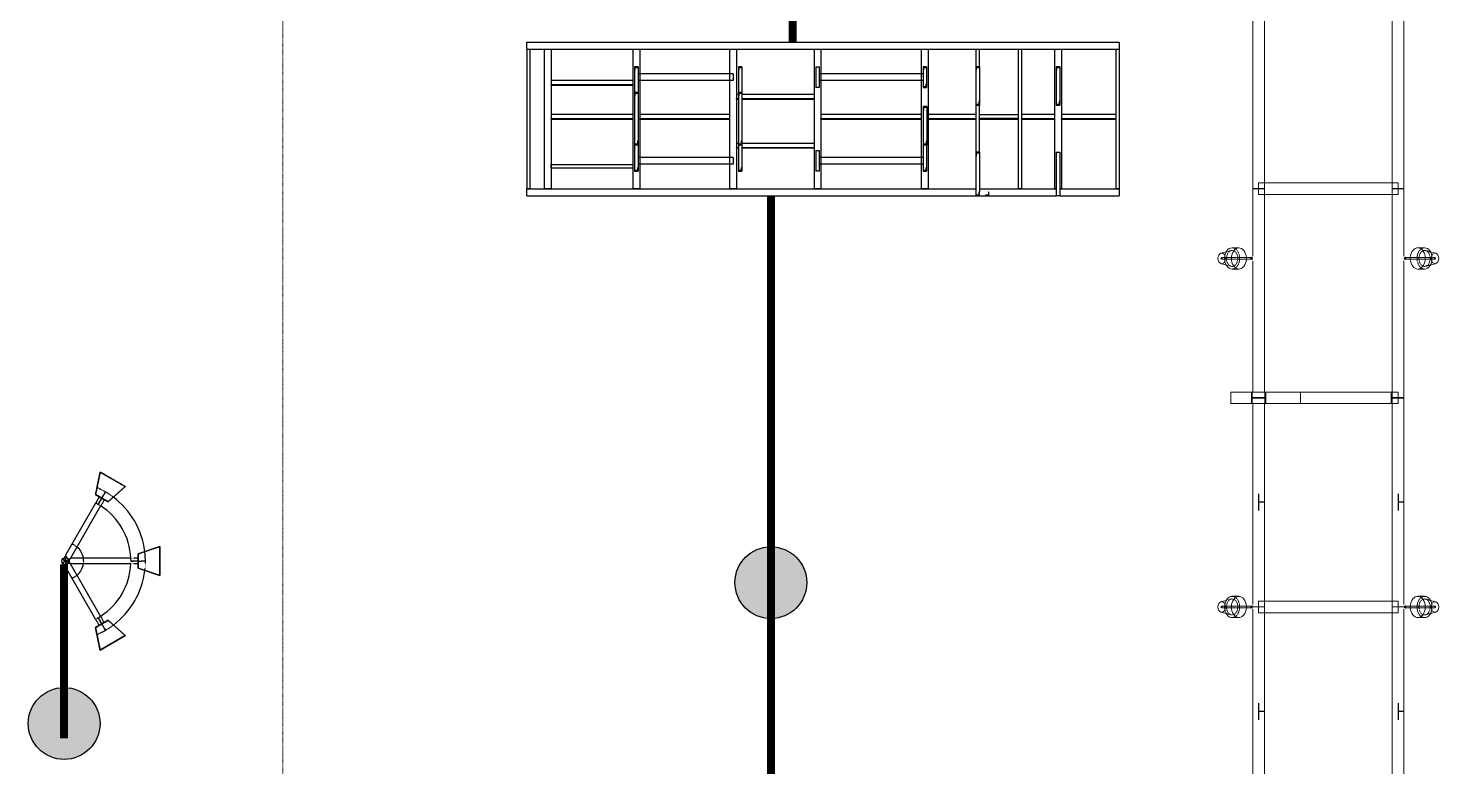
# Model space of a CAD drawing. Header units: inches. Extents: x 19 to 654008, y 34 to 210034.
# Drawn here: x 128166 to 147594, y 141500 to 151671 of the extents above; entities that cross this region are included whole.
import ezdxf

# ---------------------------------------------------------------- set-up
doc = ezdxf.new("R2010")
doc.units = ezdxf.units.IN
doc.header["$MEASUREMENT"] = 0
for name, pattern in [('CABLEROUTEALL-EMBED 1_DWG$0$HIDDEN2', [0.1875, 0.125, -0.0625]), ('DIVIDE2', [0.625, 0.25, -0.125, 0, -0.125, 0, -0.125]), ('LIGHTINGLAYOUTPROGRESSUNIT-EMBED 1_DWG$0$HIDDEN2', [0.1875, 0.125, -0.0625])]:
    doc.linetypes.add(name, pattern=pattern)
for name, color, linetype in [('CABLEROUTEALL-EMBED 1_DWG$0$DwgTemplate', 7, 'Continuous'), ('照明平面设备层', 1, 'Continuous'), ('电气-接地设计-接地线', 3, '接地线')]:
    doc.layers.add(name, color=color, linetype=linetype)
for name, color, linetype, lineweight in [('Layout', 6, 'Continuous', 20), ('Pipe Rack Lighting', 1, 'Continuous', 5), ('REV.C CLOUD', 2, 'Continuous', 20)]:
    doc.layers.add(name, color=color, linetype=linetype, lineweight=lineweight)
doc.styles.add('EESLTYPE', font='TXT.shx')
doc.linetypes.add('接地线', pattern='A,500,["/",EESLTYPE,S=200,R=0,X=0,Y=-100],-200,60,-200', length=960)

# ---------------------------------------------------------------- blocks, each defined once
blk = doc.blocks.new('Tower Light Type 2')
at = {"layer": '照明平面设备层', "color": 1, "linetype": 'CABLEROUTEALL-EMBED 1_DWG$0$HIDDEN2'}
for p, q in [((-401, 2598), (399, 2598)), ((399, 2598), (-401, 2598)), ((-201, 1998), (-401, 2598)), ((-201, 1998), (-401, 2598)), ((399, 2598), (199, 1998)), ((399, 2598), (199, 1998)), ((199, 1998), (-201, 1998)), ((-201, 1998), (199, 1998)), ((80, 2000), (-80, 2000)), ((-80, 2000), (0, 2000)), ((80, 2000), (-80, 2000)), ((-80, 2000), (0, 2000)), ((-80, 2000), (-80, 1798)), ((0, 2200), (0, 1998)), ((0, 1800), (0, 2200)), ((0, 2200), (0, 1998)), ((0, 1800), (0, 2200)), ((0, 2000), (80, 2000)), ((0, 2000), (80, 2000)), ((80, 2000), (80, 1798)), ((-2452, 954), (-2052, 1646)), ((-2052, 1646), (-2452, 954)), ((-2052, 1646), (-1632, 1173)), ((-2052, 1646), (-1632, 1173)), ((0, 1817), (0, 1800)), ((0, 1817), (0, 1800)), ((1632, 1173), (2052, 1646)), ((1632, 1173), (2052, 1646)), ((2052, 1646), (2452, 954)), ((2452, 954), (2052, 1646)), ((-1632, 1173), (-1832, 827)), ((-1832, 827), (-1632, 1173)), ((1832, 827), (1632, 1173)), ((1632, 1173), (1832, 827)), ((-1832, 827), (-2452, 954)), ((-1832, 827), (-2452, 954)), ((-1732, 1000), (-1905, 1100)), ((-1905, 1100), (-1732, 1000)), ((-1732, 1000), (-1905, 1100)), ((-1905, 1100), (-1732, 1000)), ((-1692, 1069), (-1772, 931)), ((-1692, 1069), (-1772, 931)), ((-1772, 931), (-1597, 830)), ((-1732, 1000), (-1559, 900)), ((-1732, 1000), (-1559, 900)), ((-1692, 1069), (-1517, 968)), ((-1559, 900), (-1573, 908)), ((-1559, 900), (-1573, 908)), ((1692, 1069), (1517, 968)), ((1559, 900), (1905, 1100)), ((1559, 900), (1905, 1100)), ((1573, 908), (1559, 900)), ((1573, 908), (1559, 900)), ((1772, 931), (1597, 830)), ((1692, 1069), (1772, 931)), ((1692, 1069), (1772, 931)), ((1905, 1100), (1732, 1000)), ((1905, 1100), (1732, 1000)), ((2452, 954), (1832, 827)), ((2452, 954), (1832, 827)), ((-160, 0), (-40, 69)), ((-160, 0), (-40, -69)), ((-80, 139), (40, 69)), ((-80, 139), (-80, 0)), ((80, 0), (-80, 0)), ((-80, 0), (0, 0)), ((0, 0), (-80, 0)), ((-80, 0), (80, 0)), ((80, 139), (-40, 69)), ((40, 69), (-40, -69)), ((-40, -69), (40, 69)), ((40, -69), (-40, 69)), ((-40, 69), (0, 0)), ((0, 0), (-40, 69)), ((-40, 69), (40, -69)), ((-40, -69), (0, 0)), ((0, 0), (-40, -69)), ((0, 0), (40, 69)), ((40, 69), (0, 0)), ((0, 0), (80, 0)), ((80, 0), (0, 0)), ((0, 0), (40, -69)), ((40, -69), (0, 0)), ((160, 0), (40, 69)), ((160, 0), (40, -69)), ((80, 139), (80, 0))]:
    blk.add_line(p, q, dxfattribs=at)
at = {"layer": '照明平面设备层', "color": 1, "linetype": 'Continuous'}
for p, q in [((399, 2598), (-401, 2598)), ((-401, 2598), (399, 2598)), ((-401, 2598), (-201, 1998)), ((-401, 2598), (-201, 1998)), ((199, 1998), (399, 2598)), ((399, 2598), (199, 1998)), ((-201, 1998), (199, 1998)), ((199, 1998), (-201, 1998)), ((0, 1998), (0, 1817)), ((0, 1998), (0, 1817)), ((-2052, 1646), (-2452, 954)), ((-2452, 954), (-2052, 1646)), ((-1632, 1173), (-2052, 1646)), ((-2052, 1646), (-1632, 1173)), ((-80, 1798), (-80, 139)), ((80, 1798), (80, 139)), ((2052, 1646), (1632, 1173)), ((2052, 1646), (1632, 1173)), ((2452, 954), (2052, 1646)), ((2052, 1646), (2452, 954)), ((-1832, 827), (-1632, 1173)), ((-1632, 1173), (-1832, 827)), ((1632, 1173), (1832, 827)), ((1832, 827), (1632, 1173)), ((-2452, 954), (-1832, 827)), ((-2452, 954), (-1832, 827)), ((-1573, 908), (-1732, 1000)), ((-1573, 908), (-1732, 1000)), ((-1597, 830), (-160, 0)), ((-1517, 968), (-80, 139)), ((1517, 968), (80, 139)), ((1597, 830), (160, 0)), ((1732, 1000), (1573, 908)), ((1732, 1000), (1573, 908)), ((1832, 827), (2452, 954)), ((2452, 954), (1832, 827))]:
    blk.add_line(p, q, dxfattribs=at)
blk.add_circle((0, 0), 100, dxfattribs=at)
blk.add_circle((0, 0), 100, dxfattribs=at)
for radius, start, end in [(2200, 96.8607, 143.1743), (2200, 36.8257, 83.1804), (1800, 92.5473, 147.4527), (1800, 32.5473, 87.4527), (500, 99.2069, 140.7931), (500, 99.2069, 140.7931), (500, 39.2069, 80.7931), (500, 39.2069, 80.7931)]:
    blk.add_arc((0, 0), radius, start, end, dxfattribs=at)
at = {"layer": '照明平面设备层', "color": 1, "linetype": 'CABLEROUTEALL-EMBED 1_DWG$0$HIDDEN2'}
for radius, start, end in [(2200, 90, 96.8607), (2200, 83.1804, 90), (1800, 90, 92.5473), (1800, 87.4527, 90), (2200, 143.1743, 150), (2200, 30, 36.8257), (2200, 150, 156.8257), (1800, 150, 152.5473), (1800, 147.4527, 150), (1800, 30, 32.5473), (1800, 27.4527, 30), (2200, 23.1743, 30), (500, 80.7931, 99.2069), (500, 80.7931, 99.2069), (500, 140.7931, 159.2069), (500, 140.7931, 159.2069), (500, 20.7931, 39.2069), (500, 20.7931, 39.2069)]:
    blk.add_arc((0, 0), radius, start, end, dxfattribs=at)
blk = doc.blocks.new('PTJD2')
at = {"linetype": 'Continuous'}
blk.add_hatch(color=0, dxfattribs=at).paths.add_polyline_path([(150, 0, 1), (-150, 0, 1)])
at = {"color": 0, "linetype": 'Continuous'}
blk.add_circle((0, 0), 150, dxfattribs=at)

msp = doc.modelspace()

# ---------------------------------------------------------------- linework, layer by layer
at = {"layer": 'CABLEROUTEALL-EMBED 1_DWG$0$DwgTemplate', "color": 252, "linetype": 'Continuous'}
for p, q in [((135034, 151381), (135034, 151477)), ((135034, 151477), (143193, 151477)), ((135034, 151381), (135034, 149461)), ((135034, 151381), (135080, 151381)), ((135034, 151381), (143193, 151381)), ((135080, 149461), (135080, 151381)), ((135274, 151381), (135274, 149461)), ((135274, 151381), (135370, 151381)), ((135370, 151381), (135370, 149461)), ((136493, 151381), (136493, 149461)), ((136493, 151381), (136589, 151381)), ((136589, 151381), (136589, 149461)), ((137827, 151381), (137923, 151381)), ((137827, 151381), (137827, 149461)), ((137923, 151381), (137923, 149461)), ((138989, 151381), (139085, 151381)), ((138989, 151381), (138989, 149461)), ((139085, 151381), (139085, 149461)), ((140467, 151381), (140563, 151381)), ((140467, 151381), (140467, 149461)), ((140563, 151381), (140563, 149461)), ((141216, 151381), (141262, 151381)), ((141216, 151381), (141216, 149461)), ((141262, 151381), (141262, 151141)), ((141801, 151381), (141801, 149461)), ((141801, 151381), (141847, 151381)), ((141847, 151381), (141847, 149461)), ((142300, 151381), (142300, 149461)), ((142300, 151381), (142396, 151381)), ((142396, 151381), (142396, 149461)), ((143147, 151381), (143193, 151381)), ((143147, 151381), (143147, 149461)), ((143193, 151477), (143193, 151381)), ((143193, 151381), (143193, 149461)), ((136517, 151141), (136565, 151141)), ((136517, 151141), (136517, 150765)), ((136517, 151141), (136517, 151092)), ((136565, 151141), (136517, 151141)), ((136517, 151092), (136526, 151092)), ((136526, 151092), (136526, 151131)), ((136526, 151131), (136565, 151131)), ((136565, 151141), (136565, 150785)), ((136565, 151131), (136565, 151141)), ((137875, 151045), (136565, 151045)), ((137875, 151045), (137875, 150949)), ((137996, 151141), (137947, 151141)), ((137947, 151141), (137947, 151092)), ((137947, 151141), (137947, 150753)), ((137947, 151141), (137996, 151141)), ((137947, 151092), (137956, 151092)), ((137956, 151092), (137956, 151131)), ((137956, 151131), (137996, 151131)), ((137996, 151131), (137996, 151141)), ((137996, 151141), (137996, 150785)), ((139012, 151141), (139012, 150853)), ((139012, 151141), (139061, 151141)), ((139012, 151141), (139012, 151092)), ((139012, 151141), (139012, 151141)), ((139012, 151092), (139012, 151092)), ((139061, 151141), (139061, 150853)), ((140491, 151045), (139061, 151045)), ((140491, 151141), (140491, 150853)), ((140491, 151141), (140539, 151141)), ((140491, 151141), (140491, 151092)), ((140539, 151141), (140491, 151141)), ((140491, 151092), (140500, 151092)), ((140500, 151092), (140500, 151131)), ((140500, 151131), (140539, 151131)), ((140539, 151141), (140539, 150853)), ((140539, 151131), (140539, 151141)), ((141220, 151141), (141269, 151141)), ((141220, 151141), (141220, 150613)), ((141220, 151141), (141220, 151092)), ((141269, 151141), (141220, 151141)), ((141220, 151092), (141229, 151092)), ((141229, 151131), (141269, 151131)), ((141229, 151092), (141229, 151131)), ((141269, 151141), (141269, 150613)), ((141269, 151131), (141269, 151141)), ((142324, 151141), (142324, 151092)), ((142373, 151141), (142324, 151141)), ((142324, 151141), (142324, 150613)), ((142324, 151141), (142373, 151141)), ((142324, 151092), (142333, 151092)), ((142333, 151131), (142373, 151131)), ((142333, 151092), (142333, 151131)), ((142373, 151131), (142373, 151141)), ((142373, 151141), (142373, 150613)), ((136493, 150949), (135370, 150949)), ((135370, 150894), (136493, 150894)), ((135370, 150888), (135370, 150894)), ((135370, 150888), (136493, 150888)), ((136493, 150894), (136493, 150888)), ((136518, 150765), (136517, 150765)), ((136518, 150785), (136567, 150785)), ((136518, 150785), (136518, 150066)), ((136518, 150785), (136518, 150737)), ((136567, 150785), (136518, 150785)), ((136527, 150737), (136527, 150776)), ((136527, 150776), (136567, 150776)), ((137875, 150949), (136565, 150949)), ((136567, 150785), (136567, 150066)), ((136567, 150776), (136567, 150785)), ((137997, 150785), (137948, 150785)), ((137948, 150785), (137948, 150737)), ((137948, 150785), (137997, 150785)), ((137948, 150785), (137948, 150066)), ((137957, 150737), (137957, 150776)), ((137957, 150776), (137997, 150776)), ((137997, 150776), (137997, 150785)), ((137997, 150785), (137997, 150066)), ((139061, 150853), (139012, 150853)), ((140491, 150949), (139061, 150949)), ((140491, 150862), (140491, 150853)), ((140530, 150862), (140491, 150862)), ((140539, 150853), (140491, 150853)), ((140491, 150853), (140539, 150853)), ((140530, 150901), (140530, 150862)), ((140539, 150901), (140530, 150901)), ((140539, 150853), (140539, 150901)), ((136518, 150737), (136527, 150737)), ((137947, 150757), (137923, 150757)), ((137923, 150702), (137948, 150702)), ((137923, 150696), (137923, 150702)), ((137923, 150696), (137948, 150696)), ((137948, 150753), (137947, 150753)), ((137948, 150737), (137957, 150737)), ((138989, 150757), (137997, 150757)), ((137997, 150702), (138989, 150702)), ((137997, 150696), (138989, 150696)), ((138989, 150702), (138989, 150696)), ((140492, 150594), (140541, 150594)), ((140492, 150594), (140492, 150066)), ((140541, 150594), (140492, 150594)), ((140492, 150594), (140492, 150545)), ((140501, 150545), (140501, 150585)), ((140501, 150585), (140541, 150585)), ((140541, 150594), (140541, 150066)), ((140541, 150585), (140541, 150594)), ((141260, 150622), (141220, 150622)), ((141220, 150622), (141220, 150613)), ((141269, 150613), (141220, 150613)), ((141220, 150613), (141269, 150613)), ((141260, 150661), (141260, 150622)), ((141269, 150661), (141260, 150661)), ((141262, 150613), (141262, 149963)), ((141269, 150613), (141269, 150661)), ((142324, 150622), (142324, 150613)), ((142364, 150622), (142324, 150622)), ((142324, 150613), (142373, 150613)), ((142373, 150613), (142324, 150613)), ((142364, 150661), (142364, 150622)), ((142373, 150661), (142364, 150661)), ((142373, 150613), (142373, 150661)), ((136493, 150481), (135370, 150481)), ((135370, 150421), (135370, 150426)), ((135370, 150426), (136493, 150426)), ((135370, 150421), (136493, 150421)), ((136493, 150426), (136493, 150421)), ((137827, 150481), (136589, 150481)), ((136589, 150421), (136589, 150426)), ((136589, 150426), (137827, 150426)), ((136589, 150421), (137827, 150421)), ((137827, 150426), (137827, 150421)), ((140467, 150481), (139085, 150481)), ((139085, 150426), (140467, 150426)), ((139085, 150421), (139085, 150426)), ((139085, 150421), (140467, 150421)), ((140467, 150426), (140467, 150421)), ((140492, 150545), (140501, 150545)), ((141216, 150481), (140563, 150481)), ((140563, 150426), (141216, 150426)), ((140563, 150421), (140563, 150426)), ((140563, 150421), (141216, 150421)), ((141216, 150421), (141216, 150426)), ((141262, 150481), (141801, 150481)), ((141262, 150421), (141262, 150426)), ((141801, 150426), (141262, 150426)), ((141262, 150421), (141801, 150421)), ((141801, 150421), (141801, 150426)), ((142300, 150481), (141847, 150481)), ((141847, 150426), (142300, 150426)), ((141847, 150421), (141847, 150426)), ((141847, 150421), (142300, 150421)), ((142300, 150426), (142300, 150421)), ((143147, 150481), (142396, 150481)), ((142396, 150421), (142396, 150426)), ((142396, 150426), (143147, 150426)), ((142396, 150421), (143147, 150421)), ((143147, 150421), (143147, 150426)), ((136517, 150084), (136517, 149701)), ((136517, 150084), (136518, 150084)), ((136518, 150075), (136518, 150066)), ((136558, 150075), (136518, 150075)), ((136567, 150066), (136518, 150066)), ((136518, 150066), (136567, 150066)), ((136567, 150115), (136558, 150115)), ((136558, 150115), (136558, 150075)), ((136565, 150066), (136565, 149701)), ((136567, 150066), (136567, 150115)), ((137947, 150085), (137923, 150085)), ((137923, 150030), (137947, 150030)), ((137923, 150024), (137923, 150030)), ((137923, 150024), (137947, 150024)), ((137947, 150094), (137948, 150094)), ((137947, 150094), (137947, 149701)), ((137988, 150075), (137948, 150075)), ((137948, 150075), (137948, 150066)), ((137948, 150066), (137997, 150066)), ((137997, 150066), (137948, 150066)), ((137997, 150115), (137988, 150115)), ((137988, 150115), (137988, 150075)), ((137996, 150066), (137996, 149701)), ((137996, 150030), (138989, 150030)), ((137996, 150024), (138989, 150024)), ((137997, 150066), (137997, 150115)), ((138989, 150085), (137997, 150085)), ((138989, 150030), (138989, 150024)), ((139012, 149989), (139012, 149701)), ((139012, 149989), (139061, 149989)), ((139012, 149989), (139012, 149989)), ((139012, 149989), (139012, 149940)), ((139061, 149989), (139061, 149701)), ((140491, 150105), (140492, 150105)), ((140491, 150105), (140491, 149701)), ((140532, 150075), (140492, 150075)), ((140492, 150075), (140492, 150066)), ((140541, 150066), (140492, 150066)), ((140492, 150066), (140541, 150066)), ((140532, 150115), (140532, 150075)), ((140541, 150115), (140532, 150115)), ((140539, 150066), (140539, 149701)), ((140541, 150066), (140541, 150115)), ((135370, 149749), (135370, 149795)), ((135370, 149795), (136493, 149795)), ((136493, 149795), (136493, 149749)), ((137875, 149893), (136565, 149893)), ((137875, 149797), (136565, 149797)), ((137875, 149893), (137875, 149797)), ((139012, 149940), (139012, 149940)), ((140491, 149893), (139061, 149893)), ((140491, 149797), (139061, 149797)), ((141268, 149963), (141220, 149963)), ((141220, 149963), (141220, 149914)), ((141220, 149914), (141229, 149914)), ((141220, 149914), (141220, 149374)), ((141229, 149954), (141268, 149954)), ((141229, 149914), (141229, 149954)), ((141268, 149954), (141268, 149963)), ((141268, 149963), (141268, 149414)), ((141268, 149963), (141268, 149963)), ((142324, 149963), (142373, 149963)), ((142324, 149963), (142324, 149365)), ((142324, 149963), (142324, 149963)), ((142324, 149963), (142324, 149914)), ((142324, 149914), (142324, 149914)), ((142373, 149963), (142373, 149365)), ((135370, 149749), (136493, 149749)), ((136556, 149710), (136517, 149710)), ((136517, 149710), (136517, 149701)), ((136517, 149701), (136565, 149701)), ((136565, 149701), (136517, 149701)), ((136565, 149750), (136556, 149750)), ((136556, 149750), (136556, 149710)), ((136565, 149701), (136565, 149750)), ((137947, 149710), (137947, 149701)), ((137987, 149710), (137947, 149710)), ((137996, 149701), (137947, 149701)), ((137947, 149701), (137996, 149701)), ((137996, 149750), (137987, 149750)), ((137987, 149750), (137987, 149710)), ((137996, 149701), (137996, 149750)), ((139061, 149701), (139012, 149701)), ((140530, 149710), (140491, 149710)), ((140491, 149710), (140491, 149701)), ((140539, 149701), (140491, 149701)), ((140491, 149701), (140539, 149701)), ((140530, 149750), (140530, 149710)), ((140539, 149750), (140530, 149750)), ((140539, 149701), (140539, 149750)), ((135080, 149461), (135034, 149461)), ((135034, 149461), (141220, 149461)), ((135034, 149365), (135034, 149461)), ((135370, 149461), (135274, 149461)), ((136589, 149461), (136493, 149461)), ((137923, 149461), (137827, 149461)), ((139085, 149461), (138989, 149461)), ((140563, 149461), (140467, 149461)), ((141220, 149461), (141216, 149461)), ((141268, 149414), (141259, 149414)), ((141259, 149414), (141259, 149374)), ((141268, 149461), (142324, 149461)), ((141268, 149365), (141268, 149414)), ((141399, 149414), (141390, 149414)), ((141390, 149414), (141390, 149374)), ((141399, 149365), (141399, 149414)), ((141847, 149461), (141801, 149461)), ((142324, 149461), (142300, 149461)), ((142396, 149461), (142373, 149461)), ((142373, 149461), (143193, 149461)), ((143193, 149461), (143147, 149461)), ((143193, 149461), (143193, 149365)), ((135034, 149365), (141220, 149365)), ((141220, 149374), (141220, 149365)), ((141259, 149374), (141220, 149374)), ((141220, 149365), (141268, 149365)), ((141268, 149365), (141350, 149365)), ((141390, 149374), (141350, 149374)), ((141350, 149374), (141350, 149365)), ((141350, 149365), (141399, 149365)), ((141399, 149365), (142324, 149365)), ((142373, 149365), (142324, 149365)), ((142373, 149365), (143193, 149365))]:
    msp.add_line(p, q, dxfattribs=at)
at = {"layer": 'Layout', "color": 251, "linetype": 'DIVIDE2', "ltscale": 10}
msp.add_line((131674, 122592), (131674, 170592), dxfattribs=at)
at = {"layer": 'Layout', "color": 252, "linetype": 'Continuous'}
for p, q in [((146953, 149464), (146953, 152340)), ((147112, 149464), (147112, 152340)), ((145034, 149464), (145034, 152261)), ((145192, 149464), (145192, 152261)), ((145192, 149464), (145034, 149464)), ((145034, 148533), (145034, 149461)), ((145034, 149461), (145192, 149461)), ((147033, 149540), (145113, 149540)), ((145113, 149381), (145113, 149540)), ((145192, 146660), (145192, 149461)), ((147112, 149464), (146953, 149464)), ((146953, 146581), (146953, 149461)), ((146953, 149461), (147112, 149461)), ((147033, 149540), (147033, 149381)), ((147112, 148533), (147112, 149461)), ((147033, 149381), (145113, 149381)), ((145034, 146660), (145034, 148469)), ((147112, 146581), (147112, 148469))]:
    msp.add_line(p, q, dxfattribs=at)
at = {"layer": 'Layout', "color": 251, "linetype": 'Continuous'}
for p, q in [((145689, 146660), (144729, 146660)), ((144729, 146502), (144729, 146660)), ((145689, 146502), (144729, 146502)), ((145026, 146660), (145016, 146660)), ((145016, 146660), (145016, 146502)), ((145016, 146502), (145026, 146502)), ((145026, 146584), (145026, 146660)), ((145200, 146584), (145026, 146584)), ((145026, 146578), (145200, 146578)), ((145026, 146502), (145026, 146578)), ((145034, 143733), (145034, 146502)), ((145192, 143704), (145192, 146502)), ((145200, 146660), (145200, 146584)), ((145210, 146660), (145200, 146660)), ((145200, 146578), (145200, 146502)), ((145200, 146502), (145210, 146502)), ((145210, 146502), (145210, 146660)), ((145689, 146660), (145689, 146502)), ((147033, 146660), (145689, 146660)), ((147033, 146502), (145689, 146502)), ((146936, 146660), (146936, 146502)), ((146946, 146660), (146936, 146660)), ((146936, 146502), (146946, 146502)), ((146946, 146584), (146946, 146660)), ((147116, 146584), (146946, 146584)), ((146946, 146502), (146946, 146578)), ((146946, 146578), (147116, 146578)), ((147112, 146581), (146953, 146581)), ((146953, 143704), (146953, 146581)), ((146953, 146581), (147112, 146581)), ((147033, 146660), (147033, 146502)), ((147112, 143733), (147112, 146581)), ((145113, 145189), (145113, 145260)), ((145117, 145189), (145113, 145189)), ((145113, 145189), (145113, 145144)), ((145113, 145144), (145185, 145144)), ((145113, 145144), (145113, 145099)), ((145185, 145144), (145113, 145144)), ((145117, 145260), (145117, 145189)), ((145117, 145147), (145117, 145189)), ((145185, 145147), (145117, 145147)), ((145117, 145099), (145117, 145142)), ((145117, 145142), (145185, 145142)), ((145185, 145147), (145185, 145150)), ((145185, 145144), (145185, 145147)), ((145185, 145142), (145185, 145144)), ((145185, 145138), (145185, 145142)), ((147033, 145189), (147033, 145260)), ((147033, 145189), (147033, 145144)), ((147037, 145189), (147033, 145189)), ((147105, 145144), (147033, 145144)), ((147033, 145144), (147033, 145099)), ((147033, 145144), (147105, 145144)), ((147037, 145260), (147037, 145189)), ((147037, 145147), (147037, 145189)), ((147105, 145147), (147037, 145147)), ((147037, 145099), (147037, 145142)), ((147037, 145142), (147105, 145142)), ((147105, 145147), (147105, 145150)), ((147105, 145144), (147105, 145147)), ((147105, 145142), (147105, 145144)), ((147105, 145138), (147105, 145142)), ((145113, 145029), (145113, 145099)), ((145113, 145099), (145117, 145099)), ((145117, 145099), (145117, 145029)), ((147033, 145029), (147033, 145099)), ((147033, 145099), (147037, 145099)), ((147037, 145099), (147037, 145029)), ((147033, 143781), (145113, 143781)), ((145113, 143622), (145113, 143781)), ((147033, 143781), (147033, 143622)), ((145192, 143704), (145034, 143704)), ((145034, 143701), (145192, 143701)), ((145034, 140901), (145034, 143669)), ((147033, 143622), (145113, 143622)), ((145192, 140901), (145192, 143701)), ((147112, 143704), (146953, 143704)), ((146953, 143701), (147112, 143701)), ((146953, 140822), (146953, 143701)), ((147037, 143704), (147037, 143704)), ((147037, 143704), (147037, 143701)), ((147105, 143704), (147105, 143704)), ((147105, 143701), (147105, 143704)), ((147105, 143704), (147105, 143704)), ((147105, 143701), (147105, 143704)), ((147112, 140822), (147112, 143669)), ((145113, 142306), (145113, 142377)), ((145113, 142306), (145113, 142262)), ((145117, 142306), (145113, 142306)), ((145185, 142262), (145113, 142262)), ((145113, 142262), (145113, 142217)), ((145113, 142262), (145185, 142262)), ((145113, 142217), (145117, 142217)), ((145113, 142146), (145113, 142217)), ((145117, 142377), (145117, 142306)), ((145117, 142264), (145117, 142306)), ((145185, 142264), (145117, 142264)), ((145117, 142217), (145117, 142259)), ((145117, 142259), (145185, 142259)), ((145117, 142217), (145117, 142146)), ((145185, 142264), (145185, 142268)), ((145185, 142262), (145185, 142264)), ((145185, 142259), (145185, 142262)), ((145185, 142255), (145185, 142259)), ((147033, 142306), (147033, 142377)), ((147037, 142306), (147033, 142306)), ((147033, 142306), (147033, 142262)), ((147033, 142262), (147033, 142217)), ((147105, 142262), (147033, 142262)), ((147033, 142262), (147105, 142262)), ((147033, 142217), (147037, 142217)), ((147033, 142146), (147033, 142217)), ((147037, 142377), (147037, 142306)), ((147037, 142264), (147037, 142306)), ((147105, 142264), (147037, 142264)), ((147037, 142217), (147037, 142259)), ((147037, 142259), (147105, 142259)), ((147037, 142217), (147037, 142146)), ((147105, 142264), (147105, 142268)), ((147105, 142262), (147105, 142264)), ((147105, 142259), (147105, 142262)), ((147105, 142255), (147105, 142259))]:
    msp.add_line(p, q, dxfattribs=at)
at = {"layer": 'Pipe Rack Lighting', "color": 252, "linetype": 'Continuous'}
for p, q in [((144748, 148647), (144841, 148647)), ((147398, 148647), (147305, 148647)), ((144594, 148573), (144667, 148592)), ((144841, 148513), (145017, 148513)), ((144841, 148489), (145017, 148489)), ((147305, 148513), (147129, 148513)), ((147305, 148489), (147129, 148489)), ((147552, 148573), (147479, 148592)), ((144594, 148429), (144667, 148410)), ((144748, 148355), (144841, 148355)), ((147398, 148355), (147305, 148355)), ((147552, 148429), (147479, 148410)), ((147552, 143773), (147479, 143792)), ((147552, 143629), (147479, 143611))]:
    msp.add_line(p, q, dxfattribs=at)
at = {"layer": 'Pipe Rack Lighting', "color": 252, "linetype": 'LIGHTINGLAYOUTPROGRESSUNIT-EMBED 1_DWG$0$HIDDEN2'}
for p, q in [((144603, 148513), (144841, 148513)), ((144603, 148489), (144841, 148489)), ((144667, 148592), (144734, 148609)), ((147542, 148513), (147305, 148513)), ((147542, 148489), (147305, 148489)), ((147479, 148592), (147411, 148609)), ((144667, 148410), (144734, 148393)), ((147479, 148410), (147411, 148393)), ((147479, 143792), (147411, 143809)), ((147542, 143714), (147305, 143714)), ((147542, 143689), (147305, 143689)), ((147479, 143611), (147411, 143593))]:
    msp.add_line(p, q, dxfattribs=at)
at = {"layer": 'Pipe Rack Lighting', "color": 251, "linetype": 'Continuous'}
for p, q in [((144594, 143773), (144667, 143792)), ((144748, 143848), (144841, 143848)), ((147398, 143848), (147305, 143848)), ((144594, 143629), (144667, 143611)), ((144841, 143714), (145017, 143714)), ((144841, 143689), (145017, 143689)), ((147305, 143714), (147129, 143714)), ((147305, 143689), (147129, 143689)), ((144748, 143555), (144841, 143555)), ((147398, 143555), (147305, 143555))]:
    msp.add_line(p, q, dxfattribs=at)
at = {"layer": 'Pipe Rack Lighting', "color": 251, "linetype": 'LIGHTINGLAYOUTPROGRESSUNIT-EMBED 1_DWG$0$HIDDEN2'}
for p, q in [((144667, 143792), (144734, 143809)), ((144603, 143714), (144841, 143714)), ((144603, 143689), (144841, 143689)), ((144667, 143611), (144734, 143593))]:
    msp.add_line(p, q, dxfattribs=at)
at = {"layer": 'Pipe Rack Lighting', "color": 252, "linetype": 'Continuous'}
for centre, major_axis, start_param, end_param in [((144748, 148501), (0, -146), 3.141593, 6.283185), ((144841, 148501), (0, -146), 3.141593, 7.770552), ((144841, 148501), (0, 146), 4.795819, 6.283185), ((147305, 148501), (0, 146), 3.141593, 7.770552), ((147398, 148501), (0, 146), 3.141593, 6.283185), ((144603, 148501), (0, -73.1), 3.321127, 6.103651), ((147305, 148501), (0, -146), 4.795819, 6.283185), ((147542, 148501), (0, 73.1), 3.321127, 6.103651), ((147398, 143701), (0, 146), 3.141593, 6.283185), ((147542, 143701), (0, 73.1), 3.321127, 6.103651)]:
    msp.add_ellipse(centre, major_axis=major_axis, ratio=0.707107, start_param=start_param, end_param=end_param, dxfattribs=at)
at = {"layer": 'Pipe Rack Lighting', "color": 252, "linetype": 'LIGHTINGLAYOUTPROGRESSUNIT-EMBED 1_DWG$0$HIDDEN2'}
for centre, major_axis, start_param, end_param in [((144748, 148501), (0, 146), 3.141593, 6.283185), ((147398, 148501), (0, -146), 3.141593, 6.283185), ((144603, 148501), (0, 73.1), 2.962058, 6.283185), ((144603, 148501), (0, 73.1), 0, 0.179534), ((144841, 148501), (0, -146), 1.487366, 1.654226), ((147305, 148501), (0, 146), 1.487366, 1.654226), ((147542, 148501), (0, -73.1), 2.962058, 6.283185), ((147542, 148501), (0, -73.1), 0, 0.179534), ((147542, 143701), (0, -73.1), 2.962058, 6.283185), ((147542, 143701), (0, -73.1), 0, 0.179534)]:
    msp.add_ellipse(centre, major_axis=major_axis, ratio=0.707107, start_param=start_param, end_param=end_param, dxfattribs=at)
for centre, major_axis in [((144603, 148501), (0, 12.2)), ((144748, 148501), (0, 110)), ((147398, 148501), (0, -110)), ((147542, 148501), (0, -12.2)), ((147398, 143701), (0, -110)), ((147542, 143701), (0, -12.2))]:
    msp.add_ellipse(centre, major_axis=major_axis, ratio=0.707107, dxfattribs=at)
at = {"layer": 'Pipe Rack Lighting', "color": 252, "linetype": 'Continuous'}
for centre, major_axis in [((145017, 148501), (0, -15.2)), ((145017, 148501), (0, -15.2)), ((145017, 148501), (0, 12.2)), ((147129, 148501), (0, -15.2)), ((147129, 148501), (0, -15.2)), ((147129, 148501), (0, -12.2))]:
    msp.add_ellipse(centre, major_axis=major_axis, ratio=0.707107, dxfattribs=at)
at = {"layer": 'Pipe Rack Lighting', "color": 251, "linetype": 'Continuous'}
for centre, major_axis, start_param, end_param in [((144603, 143701), (0, -73.1), 3.321127, 6.103651), ((144748, 143701), (0, -146), 3.141593, 6.283185), ((144841, 143701), (0, -146), 3.141593, 7.770552), ((144841, 143701), (0, 146), 4.795819, 6.283185), ((147305, 143701), (0, 146), 3.141593, 7.770552), ((147305, 143701), (0, -146), 4.795819, 6.283185)]:
    msp.add_ellipse(centre, major_axis=major_axis, ratio=0.707107, start_param=start_param, end_param=end_param, dxfattribs=at)
at = {"layer": 'Pipe Rack Lighting', "color": 251, "linetype": 'LIGHTINGLAYOUTPROGRESSUNIT-EMBED 1_DWG$0$HIDDEN2'}
for centre, major_axis, start_param, end_param in [((144603, 143701), (0, 73.1), 2.962058, 6.283185), ((144603, 143701), (0, 73.1), 0, 0.179534), ((144748, 143701), (0, 146), 3.141593, 6.283185), ((147398, 143701), (0, -146), 3.141593, 6.283185), ((144841, 143701), (0, -146), 1.487366, 1.654226), ((147305, 143701), (0, 146), 1.487366, 1.654226)]:
    msp.add_ellipse(centre, major_axis=major_axis, ratio=0.707107, start_param=start_param, end_param=end_param, dxfattribs=at)
for centre, major_axis in [((144748, 143701), (0, 110)), ((144603, 143701), (0, 12.2))]:
    msp.add_ellipse(centre, major_axis=major_axis, ratio=0.707107, dxfattribs=at)
at = {"layer": 'Pipe Rack Lighting', "color": 251, "linetype": 'Continuous'}
for centre, major_axis in [((145017, 143701), (0, -15.2)), ((145017, 143701), (0, -15.2)), ((145017, 143701), (0, 12.2)), ((147129, 143701), (0, -15.2)), ((147129, 143701), (0, -15.2)), ((147129, 143701), (0, -12.2))]:
    msp.add_ellipse(centre, major_axis=major_axis, ratio=0.707107, dxfattribs=at)
at = {"layer": '电气-接地设计-接地线', "color": 1, "linetype": '接地线', "ltscale": 0.005, "const_width": 110}
for points in [[(138696, 154164), (138696, 151477)], [(138395, 149365), (138395, 138708)], [(128661, 141894), (128661, 144287)]]:
    msp.add_lwpolyline(points, dxfattribs=at)

# ---------------------------------------------------------------- block references
at = {"layer": 'REV.C CLOUD', "xscale": 0.5, "yscale": 0.5, "zscale": 0.5, "rotation": 270}
msp.add_blockref('Tower Light Type 2', (128680, 144333), dxfattribs=at)
at = {"layer": '电气-接地设计-接地线', "color": 1, "xscale": 3.296075851523359, "yscale": 3.296075851523359, "zscale": 1.098691950507786}
for p, rotation in [((138395, 144036), 89.99999999999999), ((128661, 142096), 270)]:
    msp.add_blockref('PTJD2', p, dxfattribs=dict(at, rotation=rotation))

doc.saveas('drawing.dxf')
